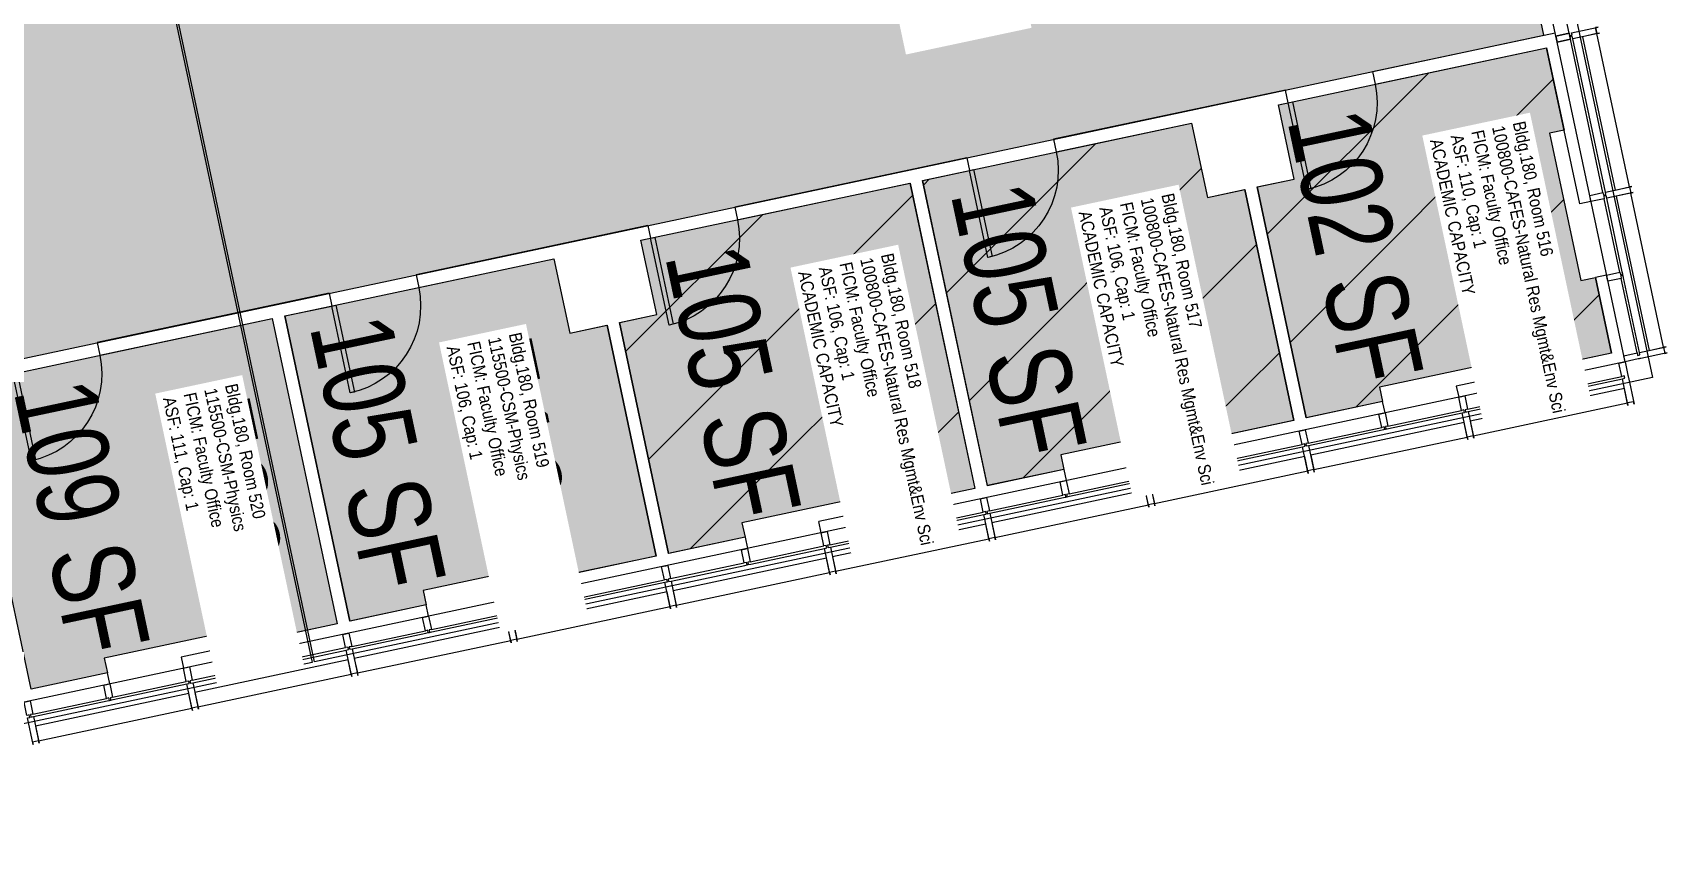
# Model space of a CAD drawing. Header units: inches. Extents: x 69212140 to 69217823, y 27675428 to 27678928.
# Drawn here: x 69215120 to 69215782, y 27677156 to 27677492 of the extents above; entities that cross this region are included whole.
import ezdxf
from ezdxf.enums import TextEntityAlignment as Align

# ---------------------------------------------------------------- set-up
doc = ezdxf.new("R2010")
doc.units = ezdxf.units.IN
doc.header["$LTSCALE"] = 0.25
doc.header["$MEASUREMENT"] = 0
doc.layers.get('0').update_dxf_attribs({"linetype": 'CONTINUOUS'})
for name, color, linetype in [('A-DOOR', 2, 'CONTINUOUS'), ('A-FLOR', 3, 'CONTINUOUS'), ('A-GLAZ', 1, 'CONTINUOUS'), ('A-IDEN-RNUM', 7, 'CONTINUOUS'), ('A-IDEN-SNUM', 4, 'CONTINUOUS'), ('A-IDEN-VNUM', 4, 'CONTINUOUS'), ('A-WALL', 5, 'CONTINUOUS'), ('AREA-ASSIGN', 7, 'CONTINUOUS'), ('AREA-GROSS', 1, 'CONTINUOUS'), ('AREA-TEXT', 3, 'CONTINUOUS'), ('Rooms-Capacity', 4, 'CONTINUOUS'), ('Rooms-Category-Color', 7, 'CONTINUOUS'), ('Rooms-College-Color', 7, 'CONTINUOUS'), ('Rooms-Department-Color', 7, 'CONTINUOUS'), ('Rooms-Division-Color', 7, 'CONTINUOUS'), ('Rooms-Information', 7, 'CONTINUOUS')]:
    doc.layers.add(name, color=color, linetype=linetype)
doc.styles.add('CP_AREA', font='arial.ttf', dxfattribs={"height": 15})
doc.styles.add('CP_ROOMSNUMBER', font='arial.ttf', dxfattribs={"height": 1})
doc.styles.add('CP_ROOMVNUMBER', font='arial.ttf', dxfattribs={"width": 0.85, "height": 0.075})
pattern_1 = [(45, (0, 0), (-26.516504294, 26.516504294), [])]

# ---------------------------------------------------------------- blocks, each defined once
blk = doc.blocks.new('Z08D36')
at = {"linetype": 'Continuous', "lineweight": -3}
blk.add_lwpolyline([(-18, 0), (-16.25, 0), (-16.25, 36), (-18, 36)], close=True, dxfattribs=at)
blk.add_arc((-18, 0), 36, 0, 90)

msp = doc.modelspace()

# ---------------------------------------------------------------- hatches: boundary and pattern name
at = {"layer": 'Rooms-Capacity'}
h = msp.add_hatch(dxfattribs=at)
h.set_pattern_fill('ANSI31', color=256, scale=300, style=0)
h.set_pattern_definition(pattern_1)
h.paths.add_polyline_path([(69215753.14, 27677392.88), (69215759.64, 27677362.32), (69215726.62, 27677355.3), (69215725.37, 27677361.17), (69215665.71, 27677348.49), (69215666.96, 27677342.62), (69215636.11, 27677336.06), (69215616.23, 27677429.6), (69215631.18, 27677432.77), (69215624.79, 27677462.85), (69215733.36, 27677485.93), (69215740.45, 27677452.55), (69215734.59, 27677451.3), (69215747.27, 27677391.64)])
h = msp.add_hatch(dxfattribs=at)
h.set_pattern_fill('ANSI31', color=256, scale=300, style=0)
h.set_pattern_definition(pattern_1)
h.paths.add_polyline_path([(69215537.84, 27677315.17), (69215506.99, 27677308.62), (69215480.72, 27677432.23), (69215589.57, 27677455.37), (69215595.97, 27677425.29), (69215611.09, 27677428.5), (69215630.97, 27677334.97), (69215597.51, 27677327.85), (69215596.26, 27677333.72), (69215536.59, 27677321.04)])
h = msp.add_hatch(dxfattribs=at)
h.set_pattern_fill('ANSI31', color=256, scale=300, style=0)
h.set_pattern_definition(pattern_1)
h.paths.add_polyline_path([(69215468.39, 27677300.41), (69215467.14, 27677306.28), (69215407.48, 27677293.6), (69215408.73, 27677287.73), (69215377.88, 27677281.17), (69215358, 27677374.71), (69215372.95, 27677377.88), (69215366.56, 27677407.96), (69215475.58, 27677431.14), (69215501.86, 27677307.52)])
at = {"layer": 'Rooms-Category-Color', "true_color": 0xffe090}
msp.add_hatch(color=41, dxfattribs=at).paths.add_polyline_path([(69215455.23, 27677842.38), (69215410.77, 27677832.92), (69215310.47, 27677811.59), (69215310.47, 27677566.56), (69215083.89, 27677484.09), (69215095.56, 27677452.02), (69215061.73, 27677439.71), (69215048.05, 27677477.3), (69214952.8, 27677442.63), (69214966.48, 27677405.04), (69214823.13, 27677352.87), (69214834.33, 27677300.2), (69215732.27, 27677491.06), (69215719.64, 27677550.49), (69215590.89, 27677523.12), (69215520.1, 27677856.18), (69215492.25, 27677850.25)])
at = {"layer": 'Rooms-Category-Color', "true_color": 0xfa9ba3}
for points in [[(69215753.14, 27677392.88), (69215759.64, 27677362.32), (69215726.62, 27677355.3), (69215725.37, 27677361.17), (69215665.71, 27677348.49), (69215666.96, 27677342.62), (69215636.11, 27677336.06), (69215616.23, 27677429.6), (69215631.18, 27677432.77), (69215624.79, 27677462.85), (69215733.36, 27677485.93), (69215740.45, 27677452.55), (69215734.59, 27677451.3), (69215747.27, 27677391.64)], [(69215537.84, 27677315.17), (69215506.99, 27677308.62), (69215480.72, 27677432.23), (69215589.57, 27677455.37), (69215595.97, 27677425.29), (69215611.09, 27677428.5), (69215630.97, 27677334.97), (69215597.51, 27677327.85), (69215596.26, 27677333.72), (69215536.59, 27677321.04)], [(69215468.39, 27677300.41), (69215467.14, 27677306.28), (69215407.48, 27677293.6), (69215408.73, 27677287.73), (69215377.88, 27677281.17), (69215358, 27677374.71), (69215372.95, 27677377.88), (69215366.56, 27677407.96), (69215475.58, 27677431.14), (69215501.86, 27677307.52)], [(69215339.28, 27677272.97), (69215338.03, 27677278.83), (69215278.36, 27677266.15), (69215279.61, 27677260.28), (69215248.76, 27677253.73), (69215222.49, 27677377.34), (69215331.34, 27677400.48), (69215337.74, 27677370.4), (69215352.86, 27677373.61), (69215372.74, 27677280.08)], [(69215210.16, 27677245.52), (69215208.91, 27677251.39), (69215149.25, 27677238.7), (69215150.5, 27677232.84), (69215119.56, 27677226.26), (69215093.29, 27677349.88), (69215217.27, 27677376.23), (69215243.54, 27677252.62)]]:
    msp.add_hatch(color=241, dxfattribs=at).paths.add_polyline_path(points)
at = {"layer": 'Rooms-College-Color', "true_color": 0xffe090}
msp.add_hatch(color=41, dxfattribs=at).paths.add_polyline_path([(69215455.23, 27677842.38), (69215410.77, 27677832.92), (69215310.47, 27677811.59), (69215310.47, 27677566.56), (69215083.89, 27677484.09), (69215095.56, 27677452.02), (69215061.73, 27677439.71), (69215048.05, 27677477.3), (69214952.8, 27677442.63), (69214966.48, 27677405.04), (69214823.13, 27677352.87), (69214834.33, 27677300.2), (69215732.27, 27677491.06), (69215719.64, 27677550.49), (69215590.89, 27677523.12), (69215520.1, 27677856.18), (69215492.25, 27677850.25)])
at = {"layer": 'Rooms-College-Color', "true_color": 0xe3c5e1}
for points in [[(69215753.14, 27677392.88), (69215759.64, 27677362.32), (69215726.62, 27677355.3), (69215725.37, 27677361.17), (69215665.71, 27677348.49), (69215666.96, 27677342.62), (69215636.11, 27677336.06), (69215616.23, 27677429.6), (69215631.18, 27677432.77), (69215624.79, 27677462.85), (69215733.36, 27677485.93), (69215740.45, 27677452.55), (69215734.59, 27677451.3), (69215747.27, 27677391.64)], [(69215537.84, 27677315.17), (69215506.99, 27677308.62), (69215480.72, 27677432.23), (69215589.57, 27677455.37), (69215595.97, 27677425.29), (69215611.09, 27677428.5), (69215630.97, 27677334.97), (69215597.51, 27677327.85), (69215596.26, 27677333.72), (69215536.59, 27677321.04)], [(69215468.39, 27677300.41), (69215467.14, 27677306.28), (69215407.48, 27677293.6), (69215408.73, 27677287.73), (69215377.88, 27677281.17), (69215358, 27677374.71), (69215372.95, 27677377.88), (69215366.56, 27677407.96), (69215475.58, 27677431.14), (69215501.86, 27677307.52)]]:
    msp.add_hatch(color=254, dxfattribs=at).paths.add_polyline_path(points)
at = {"layer": 'Rooms-College-Color', "true_color": 0xadadad}
for points in [[(69215339.28, 27677272.97), (69215338.03, 27677278.83), (69215278.36, 27677266.15), (69215279.61, 27677260.28), (69215248.76, 27677253.73), (69215222.49, 27677377.34), (69215331.34, 27677400.48), (69215337.74, 27677370.4), (69215352.86, 27677373.61), (69215372.74, 27677280.08)], [(69215210.16, 27677245.52), (69215208.91, 27677251.39), (69215149.25, 27677238.7), (69215150.5, 27677232.84), (69215119.56, 27677226.26), (69215093.29, 27677349.88), (69215217.27, 27677376.23), (69215243.54, 27677252.62)]]:
    msp.add_hatch(color=253, dxfattribs=at).paths.add_polyline_path(points)
at = {"layer": 'Rooms-Department-Color', "true_color": 0xffe090}
for points in [[(69215455.23, 27677842.38), (69215410.77, 27677832.92), (69215310.47, 27677811.59), (69215310.47, 27677566.56), (69215083.89, 27677484.09), (69215095.56, 27677452.02), (69215061.73, 27677439.71), (69215048.05, 27677477.3), (69214952.8, 27677442.63), (69214966.48, 27677405.04), (69214823.13, 27677352.87), (69214834.33, 27677300.2), (69215732.27, 27677491.06), (69215719.64, 27677550.49), (69215590.89, 27677523.12), (69215520.1, 27677856.18), (69215492.25, 27677850.25)], [(69215339.28, 27677272.97), (69215338.03, 27677278.83), (69215278.36, 27677266.15), (69215279.61, 27677260.28), (69215248.76, 27677253.73), (69215222.49, 27677377.34), (69215331.34, 27677400.48), (69215337.74, 27677370.4), (69215352.86, 27677373.61), (69215372.74, 27677280.08)], [(69215210.16, 27677245.52), (69215208.91, 27677251.39), (69215149.25, 27677238.7), (69215150.5, 27677232.84), (69215119.56, 27677226.26), (69215093.29, 27677349.88), (69215217.27, 27677376.23), (69215243.54, 27677252.62)]]:
    msp.add_hatch(color=41, dxfattribs=at).paths.add_polyline_path(points)
at = {"layer": 'Rooms-Department-Color', "true_color": 0xe3c5e1}
for points in [[(69215753.14, 27677392.88), (69215759.64, 27677362.32), (69215726.62, 27677355.3), (69215725.37, 27677361.17), (69215665.71, 27677348.49), (69215666.96, 27677342.62), (69215636.11, 27677336.06), (69215616.23, 27677429.6), (69215631.18, 27677432.77), (69215624.79, 27677462.85), (69215733.36, 27677485.93), (69215740.45, 27677452.55), (69215734.59, 27677451.3), (69215747.27, 27677391.64)], [(69215537.84, 27677315.17), (69215506.99, 27677308.62), (69215480.72, 27677432.23), (69215589.57, 27677455.37), (69215595.97, 27677425.29), (69215611.09, 27677428.5), (69215630.97, 27677334.97), (69215597.51, 27677327.85), (69215596.26, 27677333.72), (69215536.59, 27677321.04)], [(69215468.39, 27677300.41), (69215467.14, 27677306.28), (69215407.48, 27677293.6), (69215408.73, 27677287.73), (69215377.88, 27677281.17), (69215358, 27677374.71), (69215372.95, 27677377.88), (69215366.56, 27677407.96), (69215475.58, 27677431.14), (69215501.86, 27677307.52)]]:
    msp.add_hatch(color=254, dxfattribs=at).paths.add_polyline_path(points)
at = {"layer": 'Rooms-Division-Color', "true_color": 0xffe090}
for points in [[(69215455.23, 27677842.38), (69215410.77, 27677832.92), (69215310.47, 27677811.59), (69215310.47, 27677566.56), (69215083.89, 27677484.09), (69215095.56, 27677452.02), (69215061.73, 27677439.71), (69215048.05, 27677477.3), (69214952.8, 27677442.63), (69214966.48, 27677405.04), (69214823.13, 27677352.87), (69214834.33, 27677300.2), (69215732.27, 27677491.06), (69215719.64, 27677550.49), (69215590.89, 27677523.12), (69215520.1, 27677856.18), (69215492.25, 27677850.25)], [(69215339.28, 27677272.97), (69215338.03, 27677278.83), (69215278.36, 27677266.15), (69215279.61, 27677260.28), (69215248.76, 27677253.73), (69215222.49, 27677377.34), (69215331.34, 27677400.48), (69215337.74, 27677370.4), (69215352.86, 27677373.61), (69215372.74, 27677280.08)], [(69215210.16, 27677245.52), (69215208.91, 27677251.39), (69215149.25, 27677238.7), (69215150.5, 27677232.84), (69215119.56, 27677226.26), (69215093.29, 27677349.88), (69215217.27, 27677376.23), (69215243.54, 27677252.62)]]:
    msp.add_hatch(color=41, dxfattribs=at).paths.add_polyline_path(points)
at = {"layer": 'Rooms-Division-Color', "true_color": 0xe3c5e1}
for points in [[(69215753.14, 27677392.88), (69215759.64, 27677362.32), (69215726.62, 27677355.3), (69215725.37, 27677361.17), (69215665.71, 27677348.49), (69215666.96, 27677342.62), (69215636.11, 27677336.06), (69215616.23, 27677429.6), (69215631.18, 27677432.77), (69215624.79, 27677462.85), (69215733.36, 27677485.93), (69215740.45, 27677452.55), (69215734.59, 27677451.3), (69215747.27, 27677391.64)], [(69215537.84, 27677315.17), (69215506.99, 27677308.62), (69215480.72, 27677432.23), (69215589.57, 27677455.37), (69215595.97, 27677425.29), (69215611.09, 27677428.5), (69215630.97, 27677334.97), (69215597.51, 27677327.85), (69215596.26, 27677333.72), (69215536.59, 27677321.04)], [(69215468.39, 27677300.41), (69215467.14, 27677306.28), (69215407.48, 27677293.6), (69215408.73, 27677287.73), (69215377.88, 27677281.17), (69215358, 27677374.71), (69215372.95, 27677377.88), (69215366.56, 27677407.96), (69215475.58, 27677431.14), (69215501.86, 27677307.52)]]:
    msp.add_hatch(color=254, dxfattribs=at).paths.add_polyline_path(points)

# ---------------------------------------------------------------- linework, layer by layer
at = {"layer": 'A-FLOR'}
msp.add_line((69215151.45, 27677228.32), (69215150.49, 27677232.84), dxfattribs=at)
at = {"layer": 'A-GLAZ'}
for p, q in [((69215736.79, 27677492.03), (69215724.16, 27677551.45)), ((69215742.46, 27677491.82), (69215736.12, 27677521.66)), ((69215753.74, 27677491.67), (69215753.22, 27677494.11)), ((69215737.6, 27677488.24), (69215737.08, 27677490.68)), ((69215765.12, 27677358.75), (69215737.6, 27677488.24)), ((69215756.18, 27677427.27), (69215742.98, 27677489.38)), ((69215757.16, 27677427.47), (69215743.96, 27677489.59)), ((69215763.04, 27677394.99), (69215756.7, 27677424.82)), ((69215764.02, 27677395.2), (69215757.68, 27677425.03)), ((69215757.66, 27677393.84), (69215763.04, 27677394.99)), ((69215758.18, 27677391.4), (69215757.66, 27677393.84)), ((69215763.56, 27677392.54), (69215758.18, 27677391.4)), ((69215763.04, 27677394.99), (69215763.25, 27677394.01)), ((69215763.25, 27677394.01), (69215764.23, 27677394.22)), ((69215764.33, 27677393.73), (69215763.35, 27677393.52)), ((69215763.35, 27677393.52), (69215763.56, 27677392.54)), ((69215769.98, 27677362.34), (69215763.56, 27677392.54)), ((69215764.23, 27677394.22), (69215764.02, 27677395.2)), ((69215764.54, 27677392.75), (69215764.02, 27677395.2)), ((69215764.54, 27677392.75), (69215764.33, 27677393.73)), ((69215770.96, 27677362.55), (69215764.54, 27677392.75)), ((69215765.12, 27677358.75), (69214858.13, 27677165.97)), ((69215701.34, 27677339.57), (69215763.82, 27677352.85)), ((69215701.55, 27677338.6), (69215764.03, 27677351.88)), ((69215665.47, 27677337.57), (69215667.92, 27677338.09)), ((69215666.61, 27677332.19), (69215665.47, 27677337.57)), ((69215667.92, 27677338.09), (69215669.06, 27677332.71)), ((69215669.06, 27677332.71), (69215668.08, 27677332.5)), ((69215669.06, 27677332.71), (69215698.89, 27677339.05)), ((69215669.27, 27677331.73), (69215699.1, 27677338.08)), ((69215636.78, 27677325.85), (69215666.61, 27677332.19)), ((69215636.99, 27677324.87), (69215666.82, 27677331.21)), ((69215667.59, 27677332.4), (69215666.61, 27677332.19)), ((69215666.82, 27677331.21), (69215669.27, 27677331.73)), ((69215666.82, 27677331.21), (69215667.8, 27677331.42)), ((69215667.8, 27677331.42), (69215667.59, 27677332.4)), ((69215668.08, 27677332.5), (69215668.29, 27677331.53)), ((69215668.29, 27677331.53), (69215669.27, 27677331.73)), ((69215572.22, 27677312.13), (69215634.34, 27677325.33)), ((69215572.43, 27677311.15), (69215634.54, 27677324.35)), ((69215536.36, 27677310.13), (69215538.8, 27677310.65)), ((69215537.5, 27677304.75), (69215536.36, 27677310.13)), ((69215538.8, 27677310.65), (69215539.94, 27677305.27)), ((69215539.94, 27677305.27), (69215569.78, 27677311.61)), ((69215540.15, 27677304.29), (69215569.99, 27677310.63)), ((69215507.67, 27677298.41), (69215537.5, 27677304.75)), ((69215507.87, 27677297.43), (69215537.71, 27677303.77)), ((69215538.48, 27677304.96), (69215537.5, 27677304.75)), ((69215537.71, 27677303.77), (69215538.68, 27677303.98)), ((69215538.68, 27677303.98), (69215538.48, 27677304.96)), ((69215538.68, 27677303.98), (69215539.17, 27677304.08)), ((69215539.94, 27677305.27), (69215538.97, 27677305.06)), ((69215538.97, 27677305.06), (69215539.17, 27677304.08)), ((69215539.17, 27677304.08), (69215540.15, 27677304.29)), ((69215443.11, 27677284.69), (69215505.22, 27677297.89)), ((69215443.32, 27677283.71), (69215505.43, 27677296.91)), ((69215407.24, 27677282.68), (69215409.69, 27677283.2)), ((69215408.38, 27677277.3), (69215407.24, 27677282.68)), ((69215409.69, 27677283.2), (69215410.83, 27677277.82)), ((69215410.83, 27677277.82), (69215440.66, 27677284.17)), ((69215411.04, 27677276.85), (69215440.87, 27677283.19)), ((69215378.55, 27677270.96), (69215408.38, 27677277.3)), ((69215378.76, 27677269.98), (69215408.59, 27677276.33)), ((69215409.36, 27677277.51), (69215408.38, 27677277.3)), ((69215408.59, 27677276.33), (69215409.57, 27677276.53)), ((69215409.57, 27677276.53), (69215409.36, 27677277.51)), ((69215409.57, 27677276.53), (69215410.06, 27677276.64)), ((69215410.83, 27677277.82), (69215409.85, 27677277.62)), ((69215409.85, 27677277.62), (69215410.06, 27677276.64)), ((69215410.06, 27677276.64), (69215411.04, 27677276.85)), ((69215313.99, 27677257.24), (69215376.1, 27677270.44)), ((69215314.2, 27677256.26), (69215376.31, 27677269.46)), ((69215278.12, 27677255.24), (69215280.57, 27677255.76)), ((69215279.27, 27677249.86), (69215278.12, 27677255.24)), ((69215280.57, 27677255.76), (69215281.71, 27677250.38)), ((69215281.71, 27677250.38), (69215311.55, 27677256.72)), ((69215281.92, 27677249.4), (69215311.75, 27677255.74)), ((69215249.43, 27677243.52), (69215279.27, 27677249.86)), ((69215249.64, 27677242.54), (69215279.48, 27677248.88)), ((69215280.25, 27677250.07), (69215279.27, 27677249.86)), ((69215279.48, 27677248.88), (69215280.45, 27677249.09)), ((69215280.45, 27677249.09), (69215280.25, 27677250.07)), ((69215280.45, 27677249.09), (69215280.94, 27677249.19)), ((69215281.71, 27677250.38), (69215280.74, 27677250.17)), ((69215280.74, 27677250.17), (69215280.94, 27677249.19)), ((69215280.94, 27677249.19), (69215281.92, 27677249.4)), ((69215184.88, 27677229.8), (69215246.99, 27677243)), ((69215185.08, 27677228.82), (69215247.2, 27677242.02)), ((69215149.01, 27677227.8), (69215151.45, 27677228.32)), ((69215150.15, 27677222.42), (69215149.01, 27677227.8)), ((69215151.45, 27677228.32), (69215152.6, 27677222.94)), ((69215152.6, 27677222.94), (69215182.43, 27677229.28)), ((69215152.81, 27677221.96), (69215182.64, 27677228.3)), ((69215120.32, 27677216.07), (69215150.15, 27677222.42)), ((69215120.53, 27677215.1), (69215150.36, 27677221.44)), ((69215151.13, 27677222.62), (69215150.15, 27677222.42)), ((69215150.36, 27677221.44), (69215151.34, 27677221.65)), ((69215151.34, 27677221.65), (69215151.13, 27677222.62)), ((69215151.34, 27677221.65), (69215151.83, 27677221.75)), ((69215152.6, 27677222.94), (69215151.62, 27677222.73)), ((69215151.62, 27677222.73), (69215151.83, 27677221.75)), ((69215151.83, 27677221.75), (69215152.81, 27677221.96))]:
    msp.add_line(p, q, dxfattribs=at)
for points in [[(69215737.6, 27677488.24), (69215737.08, 27677490.68), (69215742.46, 27677491.82), (69215742.67, 27677490.85), (69215743.64, 27677491.05), (69215743.44, 27677492.03), (69215754.2, 27677494.32), (69215753.22, 27677494.11), (69215753.74, 27677491.67), (69215754.71, 27677491.87), (69215743.96, 27677489.59), (69215743.75, 27677490.57), (69215742.77, 27677490.36), (69215742.98, 27677489.38)], [(69215742.98, 27677489.38), (69215742.46, 27677491.82), (69215737.08, 27677490.68), (69215737.6, 27677488.24)], [(69215766.94, 27677429.55), (69215753.74, 27677491.67), (69215747.87, 27677490.42), (69215761.07, 27677428.31)], [(69215751.32, 27677423.68), (69215750.8, 27677426.12), (69215756.18, 27677427.27), (69215756.39, 27677426.29), (69215757.37, 27677426.5), (69215757.16, 27677427.47), (69215767.92, 27677429.76), (69215766.94, 27677429.55), (69215767.46, 27677427.11), (69215768.44, 27677427.32), (69215757.68, 27677425.03), (69215757.47, 27677426.01), (69215756.49, 27677425.8), (69215756.7, 27677424.82)], [(69215780.74, 27677364.63), (69215767.46, 27677427.11), (69215761.59, 27677425.86), (69215774.87, 27677363.38)], [(69215765.12, 27677358.75), (69215764.6, 27677361.2), (69215769.98, 27677362.34), (69215770.19, 27677361.36), (69215771.17, 27677361.57), (69215770.96, 27677362.55), (69215781.72, 27677364.84), (69215780.74, 27677364.63), (69215781.26, 27677362.18), (69215782.24, 27677362.39), (69215771.48, 27677360.11), (69215771.14, 27677360.03), (69215770.8, 27677359.96), (69215770.5, 27677359.9)], [(69215762.67, 27677358.23), (69215765.12, 27677358.75), (69215766.26, 27677353.37), (69215766.37, 27677352.88), (69215766.42, 27677352.64), (69215766.47, 27677352.4), (69215768.76, 27677341.64), (69215768.55, 27677342.61), (69215766.1, 27677342.09), (69215766.31, 27677341.12), (69215764.03, 27677351.88), (69215765, 27677352.08), (69215764.8, 27677353.06), (69215763.82, 27677352.85)], [(69215703.63, 27677328.81), (69215766.1, 27677342.09), (69215764.86, 27677347.96), (69215702.38, 27677334.68)], [(69215697.75, 27677344.43), (69215700.2, 27677344.95), (69215701.34, 27677339.57), (69215700.36, 27677339.37), (69215700.57, 27677338.39), (69215701.55, 27677338.6), (69215703.83, 27677327.84), (69215703.63, 27677328.81), (69215701.18, 27677328.29), (69215701.39, 27677327.32), (69215699.1, 27677338.08), (69215700.08, 27677338.28), (69215699.87, 27677339.26), (69215698.89, 27677339.05)], [(69215639.07, 27677315.09), (69215701.18, 27677328.29), (69215699.93, 27677334.16), (69215637.82, 27677320.96)], [(69215633.19, 27677330.71), (69215635.64, 27677331.23), (69215636.78, 27677325.85), (69215635.8, 27677325.64), (69215636.01, 27677324.67), (69215636.99, 27677324.87), (69215639.28, 27677314.11), (69215639.07, 27677315.09), (69215636.62, 27677314.57), (69215636.83, 27677313.59), (69215634.54, 27677324.35), (69215635.52, 27677324.56), (69215635.31, 27677325.54), (69215634.34, 27677325.33)], [(69215574.51, 27677301.37), (69215636.62, 27677314.57), (69215635.38, 27677320.44), (69215573.26, 27677307.24)], [(69215568.63, 27677316.99), (69215571.08, 27677317.51), (69215572.22, 27677312.13), (69215571.24, 27677311.92), (69215571.45, 27677310.94), (69215572.43, 27677311.15), (69215574.72, 27677300.39), (69215574.51, 27677301.37), (69215572.06, 27677300.85), (69215572.27, 27677299.87), (69215569.99, 27677310.63), (69215570.96, 27677310.84), (69215570.76, 27677311.82), (69215569.78, 27677311.61)], [(69215509.95, 27677287.65), (69215572.06, 27677300.85), (69215570.82, 27677306.72), (69215508.7, 27677293.52)], [(69215504.08, 27677303.27), (69215506.52, 27677303.79), (69215507.67, 27677298.41), (69215506.69, 27677298.2), (69215506.9, 27677297.22), (69215507.87, 27677297.43), (69215510.16, 27677286.67), (69215509.95, 27677287.65), (69215507.51, 27677287.13), (69215507.71, 27677286.15), (69215505.43, 27677296.91), (69215506.41, 27677297.12), (69215506.2, 27677298.1), (69215505.22, 27677297.89)], [(69215445.39, 27677273.93), (69215507.51, 27677287.13), (69215506.26, 27677293), (69215444.15, 27677279.79)], [(69215439.52, 27677289.55), (69215441.96, 27677290.06), (69215443.11, 27677284.69), (69215442.13, 27677284.48), (69215442.34, 27677283.5), (69215443.32, 27677283.71), (69215445.6, 27677272.95), (69215445.39, 27677273.93), (69215442.95, 27677273.41), (69215443.16, 27677272.43), (69215440.87, 27677283.19), (69215441.85, 27677283.39), (69215441.64, 27677284.37), (69215440.66, 27677284.17)], [(69215374.96, 27677275.82), (69215377.41, 27677276.34), (69215378.55, 27677270.96), (69215377.57, 27677270.75), (69215377.78, 27677269.78), (69215378.76, 27677269.98), (69215381.04, 27677259.23), (69215380.84, 27677260.2), (69215378.39, 27677259.68), (69215378.6, 27677258.71), (69215376.31, 27677269.46), (69215377.29, 27677269.67), (69215377.08, 27677270.65), (69215376.1, 27677270.44)], [(69215380.84, 27677260.2), (69215442.95, 27677273.41), (69215441.7, 27677279.27), (69215379.59, 27677266.07)], [(69215310.4, 27677262.1), (69215312.85, 27677262.62), (69215313.99, 27677257.24), (69215313.01, 27677257.03), (69215313.22, 27677256.05), (69215314.2, 27677256.26), (69215316.49, 27677245.5), (69215316.28, 27677246.48), (69215313.83, 27677245.96), (69215314.04, 27677244.98), (69215311.75, 27677255.74), (69215312.73, 27677255.95), (69215312.52, 27677256.93), (69215311.55, 27677256.72)], [(69215316.28, 27677246.48), (69215378.39, 27677259.68), (69215377.14, 27677265.55), (69215315.03, 27677252.35)], [(69215245.85, 27677248.38), (69215248.29, 27677248.9), (69215249.43, 27677243.52), (69215248.46, 27677243.31), (69215248.66, 27677242.33), (69215249.64, 27677242.54), (69215251.93, 27677231.78), (69215251.72, 27677232.76), (69215249.28, 27677232.24), (69215249.48, 27677231.26), (69215247.2, 27677242.02), (69215248.18, 27677242.23), (69215247.97, 27677243.21), (69215246.99, 27677243)], [(69215251.72, 27677232.76), (69215313.83, 27677245.96), (69215312.59, 27677251.83), (69215250.47, 27677238.63)], [(69215181.29, 27677234.66), (69215183.73, 27677235.18), (69215184.88, 27677229.8), (69215183.9, 27677229.59), (69215184.11, 27677228.61), (69215185.08, 27677228.82), (69215187.37, 27677218.06), (69215187.16, 27677219.04), (69215184.72, 27677218.52), (69215184.93, 27677217.54), (69215182.64, 27677228.3), (69215183.62, 27677228.51), (69215183.41, 27677229.48), (69215182.43, 27677229.28)], [(69215187.16, 27677219.04), (69215249.28, 27677232.24), (69215248.03, 27677238.11), (69215185.92, 27677224.91)], [(69215116.73, 27677220.93), (69215119.18, 27677221.45), (69215120.32, 27677216.07), (69215119.34, 27677215.87), (69215119.55, 27677214.89), (69215120.53, 27677215.1), (69215122.81, 27677204.34), (69215122.61, 27677205.31), (69215120.16, 27677204.79), (69215120.37, 27677203.82), (69215118.08, 27677214.58), (69215119.06, 27677214.78), (69215118.85, 27677215.76), (69215117.87, 27677215.55)], [(69215122.61, 27677205.31), (69215184.72, 27677218.52), (69215183.47, 27677224.39), (69215121.36, 27677211.18)]]:
    msp.add_lwpolyline(points, close=True, dxfattribs=at)
at = {"layer": 'A-WALL'}
for p, q in [((69215662.82, 27677476.3), (69215736.79, 27677492.03)), ((69215737.08, 27677490.68), (69215736.79, 27677492.03)), ((69215663.91, 27677471.17), (69215733.36, 27677485.93)), ((69215746.8, 27677422.72), (69215733.36, 27677485.93)), ((69215662.82, 27677476.3), (69215663.91, 27677471.17)), ((69215628.7, 27677463.68), (69215627.61, 27677468.82)), ((69215624.79, 27677462.85), (69215628.7, 27677463.68)), ((69215631.18, 27677432.77), (69215624.79, 27677462.85)), ((69215498.49, 27677441.37), (69215404.59, 27677421.41)), ((69215498.49, 27677441.37), (69215499.58, 27677436.24)), ((69215480.63, 27677432.21), (69215499.58, 27677436.24)), ((69215506.91, 27677308.6), (69215480.63, 27677432.21)), ((69215616.14, 27677429.58), (69215631.18, 27677432.77)), ((69215405.68, 27677416.28), (69215475.5, 27677431.12)), ((69215475.5, 27677431.12), (69215501.77, 27677307.51)), ((69215595.97, 27677425.29), (69215611.01, 27677428.49)), ((69215611.01, 27677428.49), (69215630.89, 27677334.95)), ((69215636.02, 27677336.04), (69215616.14, 27677429.58)), ((69215404.59, 27677421.41), (69215405.68, 27677416.28)), ((69215751.32, 27677423.68), (69215746.8, 27677422.72)), ((69215369.38, 27677413.93), (69215275.48, 27677393.97)), ((69215369.38, 27677413.93), (69215370.47, 27677408.79)), ((69215366.56, 27677407.96), (69215370.47, 27677408.79)), ((69215372.95, 27677377.88), (69215366.56, 27677407.96)), ((69215276.57, 27677388.84), (69215331.34, 27677400.48)), ((69215331.34, 27677400.48), (69215337.74, 27677370.4)), ((69215275.48, 27677393.97), (69215276.57, 27677388.84)), ((69215757.66, 27677393.84), (69215753.14, 27677392.88)), ((69215759.63, 27677362.32), (69215753.14, 27677392.88)), ((69215240.26, 27677386.49), (69215146.36, 27677366.53)), ((69215240.26, 27677386.49), (69215241.35, 27677381.35)), ((69215222.4, 27677377.32), (69215241.35, 27677381.35)), ((69215147.45, 27677361.39), (69215217.27, 27677376.23)), ((69215217.27, 27677376.23), (69215243.54, 27677252.62)), ((69215248.68, 27677253.71), (69215222.4, 27677377.32)), ((69215337.74, 27677370.4), (69215352.78, 27677373.6)), ((69215352.78, 27677373.6), (69215372.66, 27677280.06)), ((69215357.91, 27677374.69), (69215372.95, 27677377.88)), ((69215377.79, 27677281.15), (69215357.91, 27677374.69)), ((69215146.36, 27677366.53), (69215147.45, 27677361.39)), ((69215759.63, 27677362.32), (69215696.79, 27677348.96)), ((69215696.79, 27677348.96), (69215697.75, 27677344.43)), ((69215666.95, 27677342.62), (69215636.02, 27677336.04)), ((69215667.92, 27677338.09), (69215666.95, 27677342.62)), ((69215630.89, 27677334.95), (69215567.67, 27677321.51)), ((69215568.63, 27677316.99), (69215567.67, 27677321.51)), ((69215537.84, 27677315.17), (69215506.91, 27677308.6)), ((69215537.84, 27677315.17), (69215538.8, 27677310.65)), ((69215501.77, 27677307.51), (69215438.56, 27677294.07)), ((69215439.52, 27677289.55), (69215438.56, 27677294.07)), ((69215408.72, 27677287.73), (69215377.79, 27677281.15)), ((69215408.72, 27677287.73), (69215409.69, 27677283.2)), ((69215372.66, 27677280.06), (69215309.44, 27677266.62)), ((69215310.4, 27677262.1), (69215309.44, 27677266.62)), ((69215279.61, 27677260.28), (69215248.68, 27677253.71)), ((69215280.57, 27677255.76), (69215279.61, 27677260.28)), ((69215243.54, 27677252.62), (69215180.33, 27677239.18)), ((69215180.33, 27677239.18), (69215181.29, 27677234.66)), ((69215150.49, 27677232.84), (69215119.56, 27677226.26))]:
    msp.add_line(p, q, dxfattribs=at)
msp.add_lwpolyline([(69215627.61, 27677468.82), (69215533.71, 27677448.86), (69215534.8, 27677443.72), (69215589.57, 27677455.37), (69215595.97, 27677425.29)], dxfattribs=at)
at = {"layer": 'AREA-ASSIGN'}
for points in [[(69215455.23, 27677842.38), (69215410.77, 27677832.92), (69215310.47, 27677811.59), (69215310.47, 27677566.56), (69215083.89, 27677484.09), (69215095.56, 27677452.02), (69215061.73, 27677439.71), (69215048.05, 27677477.3), (69214952.8, 27677442.63), (69214966.48, 27677405.04), (69214823.13, 27677352.87), (69214834.33, 27677300.2), (69215732.27, 27677491.06), (69215719.64, 27677550.49), (69215590.89, 27677523.12), (69215520.1, 27677856.18), (69215520.1, 27677856.18), (69215492.25, 27677850.25)], [(69215753.14, 27677392.88), (69215759.64, 27677362.32), (69215726.62, 27677355.3), (69215725.37, 27677361.17), (69215665.71, 27677348.49), (69215666.96, 27677342.62), (69215636.11, 27677336.06), (69215616.23, 27677429.6), (69215631.18, 27677432.77), (69215624.79, 27677462.85), (69215733.36, 27677485.93), (69215740.45, 27677452.55), (69215734.59, 27677451.3), (69215747.27, 27677391.64), (69215753.14, 27677392.88)], [(69215537.84, 27677315.17), (69215506.99, 27677308.62), (69215480.72, 27677432.23), (69215589.57, 27677455.37), (69215595.97, 27677425.29), (69215611.09, 27677428.5), (69215630.97, 27677334.97), (69215597.51, 27677327.85), (69215596.26, 27677333.72), (69215536.59, 27677321.04), (69215537.84, 27677315.17)], [(69215468.39, 27677300.41), (69215467.14, 27677306.28), (69215407.48, 27677293.6), (69215408.73, 27677287.73), (69215377.88, 27677281.17), (69215358, 27677374.71), (69215372.95, 27677377.88), (69215366.56, 27677407.96), (69215475.58, 27677431.14), (69215501.86, 27677307.52), (69215468.39, 27677300.41)], [(69215339.28, 27677272.97), (69215338.03, 27677278.83), (69215278.36, 27677266.15), (69215279.61, 27677260.28), (69215248.76, 27677253.73), (69215222.49, 27677377.34), (69215331.34, 27677400.48), (69215337.74, 27677370.4), (69215352.86, 27677373.61), (69215372.74, 27677280.08), (69215339.28, 27677272.97)], [(69215210.16, 27677245.52), (69215208.91, 27677251.39), (69215149.25, 27677238.7), (69215150.5, 27677232.84), (69215119.56, 27677226.26), (69215093.29, 27677349.88), (69215217.27, 27677376.23), (69215243.54, 27677252.62), (69215210.16, 27677245.52)]]:
    msp.add_lwpolyline(points, close=True, dxfattribs=at)
at = {"layer": 'AREA-GROSS'}
for points in [[(69214989.52, 27677743.37), (69215082.09, 27677489.02), (69215172.78, 27677522.03), (69215233.36, 27677237.03), (69214850.61, 27677155.68), (69214809.73, 27677347.99), (69214709.7, 27677311.58), (69214412.91, 27678127)], [(69215674.85, 27677829.13), (69215776.18, 27677352.41), (69215234.34, 27677237.24), (69215173.73, 27677522.38)]]:
    msp.add_lwpolyline(points, dxfattribs=at)

# ---------------------------------------------------------------- block references
at = {"layer": 'A-DOOR', "xscale": -1, "rotation": 191.9999999927165}
for p in [(69215646.31, 27677467.43), (69215517.19, 27677439.98), (69215388.08, 27677412.54), (69215258.96, 27677385.09), (69215129.84, 27677357.65)]:
    msp.add_blockref('Z08D36', p, dxfattribs=at)

# ---------------------------------------------------------------- texts
at = {"layer": 'A-IDEN-RNUM', "style": 'CP_ROOMSNUMBER'}
for s, p in [('0516-00', (69215711.02, 27677417.2)), ('0517-00', (69215568.89, 27677387.32)), ('0518-00', (69215455.29, 27677363.02)), ('0519-00', (69215311.36, 27677333.13)), ('0520-00', (69215197.19, 27677308.84))]:
    msp.add_text(s, height=1, dxfattribs=at).set_placement(p, align=Align.MIDDLE)
at = {"layer": 'A-IDEN-SNUM', "style": 'CP_ROOMSNUMBER'}
for s, p in [('1800051600', (69215711.02, 27677417.2)), ('1800051700', (69215568.89, 27677387.32)), ('1800051800', (69215455.29, 27677363.02)), ('1800051900', (69215311.36, 27677333.13)), ('1800052000', (69215197.19, 27677308.84))]:
    msp.add_text(s, height=1, dxfattribs=at).set_placement(p, align=Align.MIDDLE)
at = {"layer": 'A-IDEN-VNUM', "style": 'CP_ROOMVNUMBER', "width": 0.85}
for s, p in [('516', (69215711.02, 27677417.2)), ('517', (69215568.89, 27677387.32)), ('518', (69215455.29, 27677363.02)), ('519', (69215311.36, 27677333.13)), ('520', (69215197.19, 27677308.84))]:
    msp.add_text(s, height=36, rotation=282, dxfattribs=at).set_placement(p, align=Align.MIDDLE)
at = {"layer": 'AREA-TEXT', "style": 'CP_AREA', "width": 0.75}
for s, p in [('102 SF', (69215656, 27677405.44)), ('105 SF', (69215519.66, 27677375.68)), ('105 SF', (69215403.99, 27677350.45)), ('105 SF', (69215260.08, 27677321.94)), ('109 SF', (69215140.19, 27677295.84))]:
    msp.add_text(s, height=33, rotation=282, dxfattribs=at).set_placement(p, align=Align.MIDDLE_CENTER)

# ---------------------------------------------------------------- next in the draw order: texts
at = {"layer": 'Rooms-Information', "attachment_point": 7, "rotation": 282, "style": 'CP_ROOMVNUMBER', "bg_fill": 3, "box_fill_scale": 1.5, "bg_fill_color": 256, "bg_fill_true_color": 13158600, "bg_fill_transparency": 0}
for s, insert, char_height, width in [('Bldg.180, Room 500A^M^J115500-CSM-Physics^M^JFICM: Collaborative Learning/Study^M^JASF: 1164', (69215442.06, 27677650.34), 7.4286, 166.4), ('Bldg.180, Room 516^M^J100800-CAFES-Natural Res Mgmt&Env Sci^M^JFICM: Faculty Office^M^JASF: 110, Cap: 1^M^JACADEMIC CAPACITY', (69215685.99, 27677448.38), 5.14286, 115.2), ('Bldg.180, Room 517^M^J100800-CAFES-Natural Res Mgmt&Env Sci^M^JFICM: Faculty Office^M^JASF: 106, Cap: 1^M^JACADEMIC CAPACITY', (69215543.71, 27677419.21), 5.14286, 115.2), ('Bldg.180, Room 518^M^J100800-CAFES-Natural Res Mgmt&Env Sci^M^JFICM: Faculty Office^M^JASF: 106, Cap: 1^M^JACADEMIC CAPACITY', (69215430.11, 27677394.91), 5.14286, 115.2), ('Bldg.180, Room 519^M^J115500-CSM-Physics^M^JFICM: Faculty Office^M^JASF: 106, Cap: 1', (69215286.33, 27677364.3), 5.1429, 115.2), ('Bldg.180, Room 520^M^J115500-CSM-Physics^M^JFICM: Faculty Office^M^JASF: 111, Cap: 1', (69215171.4, 27677343.58), 5.1429, 115.2)]:
    msp.add_mtext(s, dxfattribs=dict(at, insert=insert, char_height=char_height, width=width))

doc.saveas('drawing.dxf')
